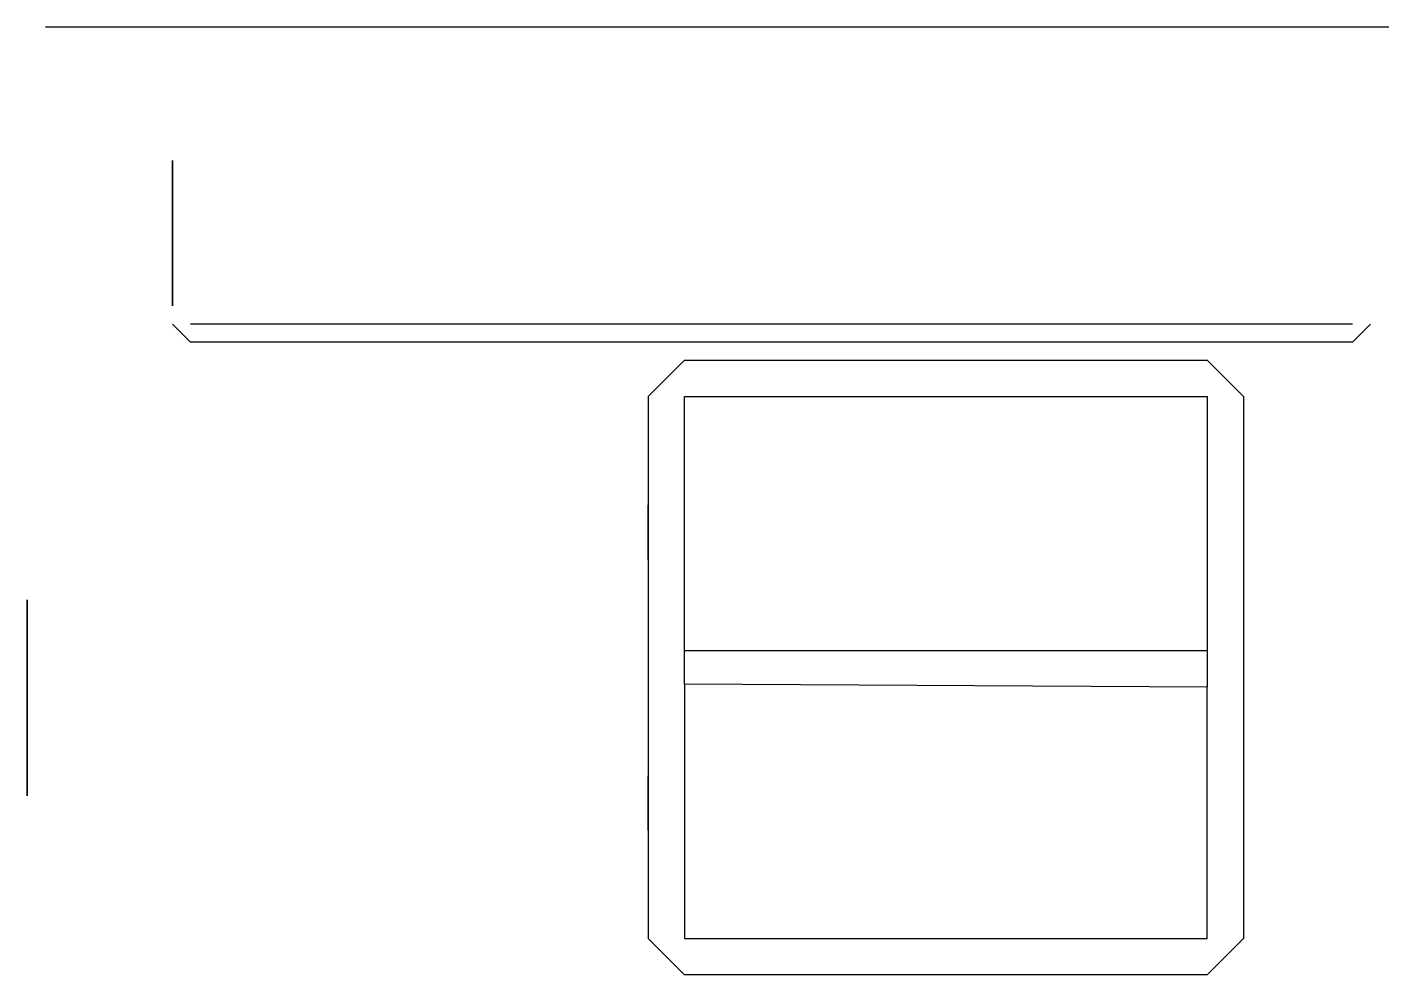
# Model space of a CAD drawing. Header units: millimetres. Extents: x -2 to 185, y 5 to 136.
import ezdxf

# ---------------------------------------------------------------- set-up
doc = ezdxf.new("R2010")
doc.units = ezdxf.units.MM
doc.header["$MEASUREMENT"] = 0

msp = doc.modelspace()

# ---------------------------------------------------------------- linework, layer by layer
for p, q in [((185, 135.87), (0, 135.87)), ((20, 92.5, 2.5), (17.5, 95, 2.5)), ((180, 95, 2.5), (20, 95, 2.5)), ((182.5, 95, 2.5), (180, 92.5, 2.5)), ((180, 92.5, 2.5), (20, 92.5, 2.5)), ((83, 85, 2.5), (88, 90, 2.5)), ((88, 90, 2.5), (160, 90, 2.5)), ((165, 85, 2.5), (160, 90, 2.5)), ((83, 85, 2.5), (83, 10.38, 2.5)), ((88, 50, 2.5), (88, 85, 2.5)), ((88, 85, 2.5), (160, 85, 2.5)), ((160, 85, 2.5), (160, 50, 2.5)), ((165, 85, 2.5), (165, 10.38, 2.5)), ((160, 50, 2.5), (88, 50, 2.5)), ((88, 45.38, 2.5), (88, 50, 2.5)), ((160, 50, 2.5), (160, 45, 2.5)), ((160, 45, 2.5), (88, 45.38, 2.5)), ((88, 45.38, 2.5), (88, 10.38, 2.5)), ((160, 10.38, 2.5), (160, 45, 2.5)), ((88, 5.38, 2.5), (83, 10.38, 2.5)), ((88, 10.38, 2.5), (160, 10.38, 2.5)), ((160, 5.38, 2.5), (165, 10.38, 2.5)), ((160, 5.38, 2.5), (88, 5.38, 2.5))]:
    msp.add_line(p, q)
at = {"extrusion": (-1, 6.21725e-17, 0)}
for p, q in [((-2.5, 57, 21.25), (-2.5, 57, 32.25)), ((-2.5, 30, 32.25), (-2.5, 57, 32.25)), ((-2.5, 57, 21.25), (-2.5, 57, 32.25)), ((-2.5, 57, 21.25), (-2.5, 57, 10.25)), ((-2.5, 57, 10.25), (-2.5, 30, 10.24)), ((-2.5, 30, 21.25), (-2.5, 30, 32.25)), ((-2.5, 30, 10.24), (-2.5, 30, 21.25))]:
    msp.add_line(p, q, dxfattribs=at)
at = {"extrusion": (-1, 0, 6.12323e-17)}
msp.add_circle((-107.5, 16.5, -17.5), 10, dxfattribs=at)
at = {"extrusion": (-1, -1.32995e-05, 0)}
for centre in [(-66.34, 10, -83), (-29.03, 10, -83)]:
    msp.add_circle(centre, 3.75, dxfattribs=at)

doc.saveas('drawing.dxf')
